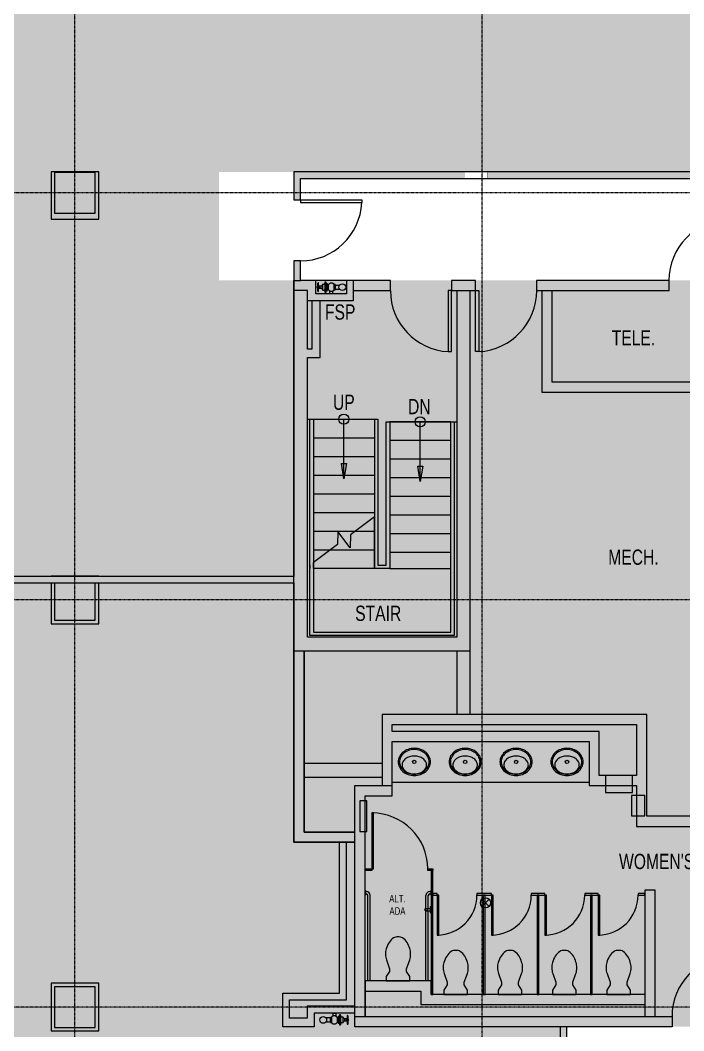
# Model space of a CAD drawing. Header units: inches. Extents: x -1424 to 1384, y 72 to 1893.
# Drawn here: x -388 to 3, y 754 to 1350 of the extents above; entities that cross this region are included whole.
import ezdxf

# ---------------------------------------------------------------- set-up
doc = ezdxf.new("R2010")
doc.units = ezdxf.units.IN
doc.header["$MEASUREMENT"] = 0
for name, pattern in [('Demolished', [0.1875, 0.125, -0.0625]), ('Demolished 3_128_', [0.046875, 0.023437, -0.023437]), ('Grid Line 1_4_', [0.4375, 0.25, -0.0625, 0.0625, -0.0625]), ('Hidden 1_16_', [0.09375, 0.0625, -0.03125])]:
    doc.linetypes.add(name, pattern=pattern)
for name, color, linetype, lineweight in [('820 1st St NE_04_Clean_dwg', 8, 'Continuous', 9), ('A-DETL-GENF', 92, 'Continuous', 9), ('A-DOOR', 31, 'Demolished', 9), ('A-WALL', 113, 'Continuous', 13), ('A-WALL-PATT', 111, 'Continuous', 13), ('I-WALL', 2, 'Continuous', 13), ('IRF-ANNO-TEXT', 7, 'Continuous', 9), ('IRF-COLUMN', 7, 'Continuous', 9), ('IRF-COLUMN-HATCH', 7, 'Continuous', 9), ('IRF-DOOR', 7, 'Continuous', 9), ('IRF-ENG-PLUMBING-FIXTURE', 7, 'Continuous', 9), ('IRF-MILLWORK', 7, 'Continuous', 9), ('IRF-STAIR-RAMP', 7, 'Continuous', 9), ('IRF-WALL-FULL-HT', 7, 'Continuous', 9), ('IRF-WALL-FULL-HT-HATCH', 7, 'Continuous', 9), ('IRF-WALL-PART-HT', 7, 'Continuous', 9), ('S-GRID', 1, 'Continuous', 9)]:
    doc.layers.add(name, color=color, linetype=linetype, lineweight=lineweight)
doc.styles.add('Swis721 LtCn BT', font='swisscl.ttf', dxfattribs={"height": 9})
doc.styles.add('Swis721 LtCn BT_1', font='swisscl.ttf', dxfattribs={"height": 4.5})

# ---------------------------------------------------------------- blocks, each defined once
blk = doc.blocks.new('Single-Flush - 36_ x 96_-2566536-New Construction - Demolition Plan')
at = {"layer": 'A-DOOR', "color": 250, "linetype": 'Continuous', "lineweight": 20}
for p, q in [((16.25, -2), (16.25, -38.02)), ((18, -2), (16.25, -2)), ((18, -2), (18, -38.02)), ((18, -38.02), (16.25, -38.02))]:
    blk.add_line(p, q, dxfattribs=at)
at = {"layer": 'A-DOOR', "linetype": 'Continuous'}
blk.add_arc((18, -2), 36.07, 180, 267.21884, dxfattribs=at)
blk = doc.blocks.new('820 1st St NE_04_Clean_dwg_fire department standpipe - 1-2510718-New Construction - Demolition Plan')
at = {"layer": 'IRF-ENG-PLUMBING-FIXTURE'}
for p, q in [((-14.61, 2.25), (-14.61, -2.25)), ((-13.61, 0.25), (-14.11, 0.25)), ((-13.61, 0.3), (-13.61, -0.3)), ((-12.55, -0.77), (-12.55, 0.77)), ((-12.55, -0.3), (-12.55, 0.3)), ((-11.74, 1.44), (-11.74, -1.44)), ((-11.49, 1.69), (-10.75, 1.69)), ((-10.33, 2.69), (-10.33, -2.69)), ((-8.15, -1.62), (-8.15, 1.62)), ((-4.18, 1.25), (-1.56, 1.25)), ((-13.61, -0.25), (-14.11, -0.25)), ((-11.49, -1.69), (-10.75, -1.69)), ((-4.18, -1.25), (-1.56, -1.25))]:
    blk.add_line(p, q, dxfattribs=at)
at = {"layer": 'IRF-ENG-PLUMBING-FIXTURE', "flags": 128}
for points in [[(-14.61, 0.37), (-14.68, 0.37), (-14.68, 0.31), (-14.8, 0.25), (-14.8, 0.19)], [(-14.36, -2.5), (-14.11, -2.5), (-14.11, 2.5), (-14.36, 2.5)], [(-10.08, -2.94), (-9.49, -2.94), (-9.49, 2.94), (-10.08, 2.94)], [(-14.8, -0.19), (-14.8, -0.25), (-14.68, -0.31), (-14.68, -0.37), (-14.61, -0.37)], [(-5.76, -2.45), (-5.76, -4), (-7.47, -4), (-7.47, -2.22)]]:
    blk.add_lwpolyline(points, dxfattribs=at)
for points in [[(-13.61, 0.59), (-13.61, -0.59), (-12.55, -0.59), (-12.55, 0.59)], [(-8.82, -1.96), (-8.82, 1.96), (-9.49, 1.96), (-9.49, -1.96)], [(-8.01, 1.75), (-7.89, 1.87), (-7.77, 1.98), (-7.66, 2.07), (-7.56, 2.15), (-7.46, 2.23), (-7.37, 2.29), (-7.28, 2.35), (-7.2, 2.4), (-7.11, 2.44), (-7.03, 2.47), (-6.95, 2.5), (-6.88, 2.52), (-6.8, 2.54), (-6.73, 2.55), (-6.65, 2.56), (-6.58, 2.57), (-6.5, 2.57), (-6.43, 2.57), (-6.36, 2.57), (-6.29, 2.57), (-6.22, 2.56), (-6.15, 2.55), (-6.08, 2.54), (-6.02, 2.53), (-5.95, 2.51), (-5.89, 2.49), (-5.83, 2.47), (-5.78, 2.45), (-5.72, 2.43), (-5.67, 2.41), (-5.62, 2.39), (-5.57, 2.36), (-5.53, 2.34), (-5.48, 2.31), (-5.44, 2.28), (-5.4, 2.24), (-5.36, 2.21), (-5.33, 2.17), (-5.29, 2.13), (-5.25, 2.08), (-5.22, 2.03), (-5.19, 1.97), (-5.15, 1.9), (-5.12, 1.82), (-5.09, 1.73), (-5.07, 1.62), (-5.04, 1.5), (-5.04, 1.25), (-5.04, -1.25), (-5.04, -1.5), (-4.18, -1.5), (-4.18, -1.25), (-4.18, 1.25), (-4.18, 1.5), (-5.04, 1.5), (-4.18, 1.5), (-4.18, -1.5), (-5.04, -1.5), (-5.07, -1.62), (-5.09, -1.73), (-5.12, -1.82), (-5.15, -1.9), (-5.19, -1.97), (-5.22, -2.03), (-5.25, -2.08), (-5.29, -2.13), (-5.33, -2.17), (-5.36, -2.21), (-5.4, -2.24), (-5.44, -2.28), (-5.48, -2.31), (-5.53, -2.34), (-5.57, -2.36), (-5.62, -2.39), (-5.67, -2.41), (-5.72, -2.43), (-5.78, -2.45), (-5.83, -2.47), (-5.89, -2.49), (-5.95, -2.51), (-6.02, -2.53), (-6.08, -2.54), (-6.15, -2.55), (-6.22, -2.56), (-6.29, -2.57), (-6.36, -2.57), (-6.43, -2.57), (-6.5, -2.57), (-6.58, -2.57), (-6.65, -2.56), (-6.73, -2.55), (-6.8, -2.54), (-6.88, -2.52), (-6.95, -2.5), (-7.03, -2.47), (-7.11, -2.44), (-7.2, -2.4), (-7.28, -2.35), (-7.37, -2.29), (-7.46, -2.23), (-7.56, -2.15), (-7.66, -2.07), (-7.77, -1.98), (-7.89, -1.87), (-8.01, -1.75), (-8.15, -1.62), (-8.82, -1.62), (-8.82, 1.62), (-8.15, 1.62)]]:
    blk.add_lwpolyline(points, close=True, dxfattribs=at)
at = {"layer": 'IRF-ENG-PLUMBING-FIXTURE'}
blk.add_circle((0, 0), 2, dxfattribs=at)
for centre, radius, start, end in [((-14.8, 0), 0.187, 90, 270), ((-14.36, 2.25), 0.25, 90, 180), ((-12.64, 1.71), 0.948, 275.77013, 343.25074), ((-11.52, 1.47), 0.216, 79.98439, 190.01561), ((-10.8, 2.15), 0.472, 276.27105, 2.77229), ((-10.09, 2.7), 0.234, 85.9639, 184.0361), ((-14.36, -2.25), 0.25, 180, 270), ((-12.64, -1.71), 0.948, 16.74926, 84.22987), ((-11.52, -1.47), 0.219, 171.20067, 278.79933), ((-10.76, -2.13), 0.441, 353.41142, 87.54523), ((-10.09, -2.7), 0.233, 175.69939, 274.3006)]:
    blk.add_arc(centre, radius, start, end, dxfattribs=at)
blk = doc.blocks.new('820 1st St NE_04_Clean_dwg_I_PLUMB_WC_FLUSH - WALL_P-2510719-New Construction - Demolition Plan')
at = {"layer": 'IRF-ENG-PLUMBING-FIXTURE', "flags": 128}
blk.add_lwpolyline([(13.32, 6.84), (8.19, 5.04), (6.59, 5.04), (3.5, 7), (1, 7), (1, -7), (3.5, -7), (6.59, -5.04), (8.19, -5.04), (13.32, -6.84)], dxfattribs=at)
at = {"layer": 'IRF-ENG-PLUMBING-FIXTURE'}
for centre, radius, start, end in [((16.72, -3.12), 10.52, 90, 108.83538), ((17.24, -0.62), 8.05, 71.16462, 93.77544), ((16.16, -6.53), 14.01, 57.64617, 74.75526), ((17.24, -3.98), 11.29, 36.06108, 55.36406), ((21.07, 0), 5.93, 0, 26.70119), ((21.07, 0), 5.93, 333.29881, 360), ((16.7, 5.91), 13.2, 284.96262, 301.78382), ((17.24, 3.98), 11.29, 304.63594, 323.93892), ((16.72, 3.12), 10.52, 251.16462, 270), ((16.72, 3.12), 10.52, 270, 288.83538)]:
    blk.add_arc(centre, radius, start, end, dxfattribs=at)
blk = doc.blocks.new('820 1st St NE_04_Clean_dwg__U267-2510723-New Construction - Demolition Plan')
blk.add_blockref('820 1st St NE_04_Clean_dwg_I_PLUMB_WC_FLUSH - WALL_P-2510719-New Construction - Demolition Plan', (0, 0))
blk = doc.blocks.new('820 1st St NE_04_Clean_dwg_GRAB BAR-2510724-New Construction - Demolition Plan')
at = {"layer": 'IRF-ENG-PLUMBING-FIXTURE'}
for p, q in [((0.66, -1.25), (0.66, 1.25)), ((2.94, 0.75), (0.66, 0.75)), ((2.94, -0.75), (0.66, -0.75))]:
    blk.add_line(p, q, dxfattribs=at)
at = {"layer": 'IRF-ENG-PLUMBING-FIXTURE', "flags": 128}
blk.add_lwpolyline([(0.16, 1.75), (0, 1.75), (0, -1.75), (0.16, -1.75)], dxfattribs=at)
at = {"layer": 'IRF-ENG-PLUMBING-FIXTURE'}
for radius in [0.75, 0.65]:
    blk.add_circle((2.94, 0), radius, dxfattribs=at)
for centre, start, end in [((0.16, 1.25), 360, 90), ((0.16, -1.25), 270, 360)]:
    blk.add_arc(centre, 0.5, start, end, dxfattribs=at)
blk = doc.blocks.new('820 1st St NE_04_Clean_dwg_I_PLUMB_LAV_COUNTER 4_P-2510726-New Construction - Demolition Plan')
at = {"layer": 'IRF-MILLWORK'}
blk.add_circle((8, 0), 1, dxfattribs=at)
for centre, radius, start, end in [((9.66, 0.55), 9.57, 139.89909, 160.77064), ((9.66, 0.55), 8.82, 139.89909, 160.77064), ((8.65, 1.41), 8.24, 116.19159, 139.89909), ((8.65, 1.41), 7.49, 116.19159, 139.89909), ((8, 2.73), 6.77, 90, 116.19159), ((8, 2.73), 6.02, 90, 116.19159), ((10.74, 1.76), 5.74, 119.75682, 144.0758), ((9.81, 3.39), 3.86, 90, 119.75682), ((8, 2.73), 6.77, 63.80841, 90), ((8, 2.73), 6.02, 63.80841, 90), ((9.81, 3.39), 3.86, 60.24318, 90), ((7.35, 1.41), 7.49, 40.10091, 63.80841), ((7.35, 1.41), 8.24, 40.10091, 63.80841), ((8.88, 1.76), 5.74, 35.9242, 60.24318), ((6.34, 0.55), 8.82, 19.22936, 40.10091), ((6.34, 0.55), 9.57, 19.22936, 40.10091), ((11.25, 0), 11.25, 160.77064, 180), ((11.25, 0), 11.25, 180, 199.22936), ((11.25, 0), 10.5, 160.77064, 180), ((11.25, 0), 10.5, 180, 199.22936), ((14.53, 0), 9.97, 163.29511, 180), ((14.53, 0), 9.97, 180, 196.70489), ((12.21, 0.7), 7.55, 144.0758, 163.29511), ((7.41, 0.7), 7.55, 16.70489, 35.9242), ((5.09, 0), 9.97, 360, 16.70489), ((4.75, 0), 10.5, 0, 19.22936), ((4.75, 0), 10.5, 340.77064, 0), ((4.75, 0), 11.25, 0, 19.22936), ((4.75, 0), 11.25, 340.77064, 360), ((9.66, -0.55), 9.57, 199.22936, 220.10091), ((9.66, -0.55), 8.82, 199.22936, 220.10091), ((12.21, -0.7), 7.55, 196.70489, 215.9242), ((10.74, -1.76), 5.74, 215.9242, 240.24318), ((8.88, -1.76), 5.74, 299.75682, 324.0758), ((6.34, -0.55), 8.82, 319.89909, 340.77064), ((7.41, -0.7), 7.55, 324.0758, 343.29511), ((6.34, -0.55), 9.57, 319.89909, 340.77064), ((5.09, 0), 9.97, 343.29511, 0), ((8.65, -1.41), 8.24, 220.10091, 243.80841), ((8.65, -1.41), 7.49, 220.10091, 243.80841), ((8, -2.73), 6.77, 243.80841, 270), ((8, -2.73), 6.02, 243.80841, 270), ((9.81, -3.39), 3.86, 240.24318, 270), ((8, -2.73), 6.02, 270, 296.19159), ((8, -2.73), 6.77, 270, 296.19159), ((9.81, -3.39), 3.86, 270, 299.75682), ((7.35, -1.41), 7.49, 296.19159, 319.89909), ((7.35, -1.41), 8.24, 296.19159, 319.89909)]:
    blk.add_arc(centre, radius, start, end, dxfattribs=at)
blk = doc.blocks.new('820 1st St NE_04_Clean_dwg-2391440-New Construction - Demolition Plan')
at = {"layer": 'IRF-COLUMN-HATCH'}
for points in [[(-367.59, 1236.07), (-343.59, 1236.07), (-343.59, 1260.07), (-367.59, 1260.07), (-367.59, 1249.58)], [(-357.59, 996.07), (-343.59, 996.07), (-343.59, 1018.19), (-367.59, 1018.19), (-367.59, 996.07)], [(-367.59, 756.07), (-343.59, 756.07), (-343.59, 780.07), (-367.59, 780.07)]]:
    blk.add_hatch(color=256, dxfattribs=at).paths.add_polyline_path(points, flags=0)
at = {"layer": 'IRF-STAIR-RAMP'}
for points in [[(-197.03, 1079.49), (-198.53, 1088.49), (-195.53, 1088.49)], [(-152.03, 1077.93), (-153.53, 1086.93), (-150.53, 1086.93)]]:
    blk.add_hatch(color=256, dxfattribs=at).paths.add_polyline_path(points, flags=0)
at = {"layer": 'IRF-WALL-FULL-HT-HATCH'}
h = blk.add_hatch(color=256, dxfattribs=at)
h.paths.add_polyline_path([(-343.59, 1232.49), (-341.59, 1232.49), (-341.59, 1260.49), (-369.59, 1260.49), (-369.59, 1232.49), (-367.59, 1232.49)], flags=0)
h.paths.add_polyline_path([(-367.59, 1236.07), (-367.59, 1260.07), (-343.59, 1260.07), (-343.59, 1236.07)], flags=0)
for points in [[(-191.53, 1184.49), (-191.53, 1196.49), (-195.53, 1196.49), (-195.53, 1188.49), (-213.53, 1188.49), (-213.53, 1196.49), (-226.53, 1196.49), (-226.53, 1190.49), (-218.53, 1190.49), (-218.53, 1184.49), (-195.53, 1184.49)], [(-169.53, 1190.49), (-169.53, 1196.49), (-191.53, 1196.49), (-191.53, 1190.49)], [(-122.53, 1190.49), (-119.43, 1190.49), (-119.43, 1196.49), (-133.53, 1196.49), (-133.53, 1190.49), (-130.53, 1190.49)], [(-5.33, 1190.49), (-5.33, 1196.49), (-83.43, 1196.49), (-83.43, 1190.49), (-19.86, 1190.49)], [(-130.53, 978.07), (-122.53, 978.07), (-122.53, 1190.49), (-130.53, 1190.49), (-130.53, 986.07), (-218.53, 986.07), (-218.53, 1150.99), (-211.03, 1150.99), (-211.03, 1184.49), (-216.03, 1184.49), (-216.03, 1155.99), (-218.53, 1155.99), (-218.53, 1190.49), (-226.53, 1190.49), (-226.53, 978.07), (-170.84, 978.07)], [(-74.33, 1130.49), (-74.33, 1190.49), (-80.33, 1190.49), (-80.33, 1130.49)], [(66.67, 1130.49), (66.67, 1136.49), (-74.33, 1136.49), (-74.33, 1130.49), (54.67, 1130.49)], [(-199.53, 865.24), (-190.59, 865.24), (-190.59, 871.24), (-220.53, 871.24), (-220.53, 978.07), (-226.53, 978.07), (-226.53, 865.24), (-212.95, 865.24)], [(-122.53, 940.6), (-122.53, 978.07), (-130.53, 978.07), (-130.53, 940.6)], [(-150.98, 934.6), (-24.53, 934.6), (-24.53, 940.6), (-174.53, 940.6), (-174.53, 934.6), (-168.53, 934.6)], [(-18.53, 880.6), (-18.53, 940.6), (-24.53, 940.6), (-24.53, 880.6), (-19.59, 880.6)], [(-168.53, 898.6), (-168.53, 934.6), (-174.53, 934.6), (-174.53, 898.6)], [(-122.53, 924.6), (-52.53, 924.6), (-52.53, 930.6), (-168.53, 930.6), (-168.53, 924.6), (-130.53, 924.6)], [(-46.53, 904.6), (-46.53, 930.6), (-52.53, 930.6), (-52.53, 904.6)], [(-220.53, 903.6), (-174.53, 903.6), (-174.53, 911.6), (-220.53, 911.6)], [(-46.53, 898.6), (-24.53, 898.6), (-24.53, 904.6), (-52.53, 904.6), (-52.53, 898.6)], [(-190.59, 762.49), (-184.59, 762.49), (-184.59, 892.6), (-168.53, 892.6), (-168.53, 898.6), (-190.59, 898.6), (-190.59, 764.49)], [(63.67, 874.6), (71.67, 874.6), (71.67, 876.07), (74.67, 876.07), (74.67, 880.6), (-24.53, 880.6), (-24.53, 874.6), (-4.9, 874.6)], [(-214.59, 756.49), (-214.59, 764.49), (-190.59, 764.49), (-190.59, 768.49), (-218.59, 768.49), (-218.59, 761.49), (-229.03, 761.49), (-229.03, 772.24), (-195.53, 772.24), (-195.53, 865.24), (-199.53, 865.24), (-199.53, 776.24), (-233.03, 776.24), (-233.03, 756.49), (-218.53, 756.49)], [(-13.59, 762.49), (-13.59, 837.07), (-19.59, 837.07), (-19.59, 762.49)], [(-151.53, 777.49), (-145.59, 777.49), (-145.59, 783.49), (-184.59, 783.49), (-184.59, 777.49), (-151.59, 777.49)], [(-151.59, 769.49), (-151.53, 769.49), (-151.53, 775.49), (-145.59, 775.49), (-145.59, 777.49), (-151.59, 777.49)], [(-24.53, 769.49), (-19.59, 769.49), (-19.59, 775.49), (-151.53, 775.49), (-151.53, 769.49), (-62.47, 769.49)], [(-122.53, 756.49), (-3.53, 756.49), (-3.53, 762.49), (-190.59, 762.49), (-190.59, 756.49), (-130.53, 756.49)]]:
    blk.add_hatch(color=256, dxfattribs=at).paths.add_polyline_path(points, flags=0)
h = blk.add_hatch(color=256, dxfattribs=at)
h.paths.add_polyline_path([(-357.59, 994.07), (-341.59, 994.07), (-341.59, 1018.19), (-343.59, 1018.19), (-343.59, 996.07), (-367.59, 996.07), (-367.59, 1018.19), (-369.59, 1018.19), (-369.59, 994.07), (-367.59, 994.07)], flags=0)
h.paths.add_polyline_path([(-369.46, 1021.94), (-341.59, 1021.94), (-341.59, 1022.07), (-369.59, 1022.07), (-369.59, 1021.94)], flags=0)
h = blk.add_hatch(color=256, dxfattribs=at)
h.paths.add_polyline_path([(-367.59, 754.07), (-341.59, 754.07), (-341.59, 782.07), (-369.59, 782.07), (-369.59, 754.07)], flags=0)
h.paths.add_polyline_path([(-343.59, 756.07), (-367.59, 756.07), (-367.59, 780.07), (-343.59, 780.07), (-343.59, 756.49)], flags=0)
at = {"layer": 'IRF-COLUMN'}
blk.add_line((-367.59, 1018.19), (-367.59, 996.07), dxfattribs=at)
at = {"layer": 'IRF-COLUMN', "flags": 128}
for points in [[(-367.59, 1236.07), (-343.59, 1236.07), (-343.59, 1260.07), (-367.59, 1260.07)], [(-367.59, 756.07), (-343.59, 756.07), (-343.59, 780.07), (-367.59, 780.07)]]:
    blk.add_lwpolyline(points, close=True, dxfattribs=at)
blk.add_lwpolyline([(-367.59, 996.07), (-343.59, 996.07), (-343.59, 1018.19)], dxfattribs=at)
at = {"layer": 'IRF-DOOR', "flags": 128}
for points in [[(-135.53, 1190.49), (-135.53, 1154.48), (-133.53, 1154.48), (-133.53, 1190.49)], [(-117.43, 1190.49), (-117.43, 1154.48), (-119.43, 1154.48), (-119.43, 1190.49)]]:
    blk.add_lwpolyline(points, close=True, dxfattribs=at)
at = {"layer": 'IRF-DOOR'}
for centre, start, end in [((30.67, 1196.49), 93.17885, 180), ((-133.53, 1190.49), 180, 266.82115), ((-119.43, 1190.49), 273.17885, 0), ((32.47, 762.49), 93.17885, 180)]:
    blk.add_arc(centre, 36.07, start, end, dxfattribs=at)
at = {"layer": 'IRF-ENG-PLUMBING-FIXTURE'}
for p, q in [((-183.84, 836.18), (-184.34, 836.18)), ((-183.84, 834.8), (-184.34, 834.8)), ((-146.34, 836.18), (-145.84, 836.18)), ((-146.34, 834.8), (-145.84, 834.8)), ((-182.84, 783.74), (-182.84, 833.8)), ((-181.46, 783.74), (-181.46, 833.8)), ((-148.71, 826.22), (-148.71, 833.8)), ((-147.34, 826.24), (-147.34, 833.8)), ((-111.47, 831.61), (-115.71, 827.37)), ((-111.47, 827.37), (-115.71, 831.61)), ((-148.71, 783.74), (-148.71, 824.77)), ((-147.34, 783.74), (-147.34, 824.74))]:
    blk.add_line(p, q, dxfattribs=at)
at = {"layer": 'IRF-ENG-PLUMBING-FIXTURE', "flags": 128}
for points in [[(-26.84, 904.6), (-42.84, 904.6), (-42.84, 894.6), (-26.84, 894.6)], [(-187.59, 889.6), (-187.59, 871.6), (-183.59, 871.6), (-183.59, 889.6)], [(-27.59, 892.7), (-27.59, 880.7), (-19.59, 880.7), (-19.59, 892.7)], [(-180.59, 849.49), (-179.59, 849.49), (-179.59, 882.49), (-180.59, 882.49)], [(-184.59, 849.49), (-180.59, 849.49), (-180.59, 848.49), (-184.59, 848.49)], [(-144.59, 848.49), (-145.59, 848.49), (-145.59, 775.49), (-144.59, 775.49), (-144.59, 848.49), (-147.59, 848.49), (-147.59, 849.49), (-144.59, 849.49)], [(-184.59, 836.93), (-184.34, 836.93), (-184.34, 834.05), (-184.59, 834.05)], [(-145.59, 836.93), (-145.84, 836.93), (-145.84, 834.05), (-145.59, 834.05)], [(-142.09, 834.99), (-144.59, 834.99), (-144.59, 833.99), (-142.09, 833.99)], [(-118.59, 833.99), (-110.09, 833.99), (-110.09, 834.99), (-118.59, 834.99)], [(-78.59, 834.99), (-86.59, 834.99), (-86.59, 833.99), (-78.59, 833.99)], [(-47.09, 834.99), (-55.09, 834.99), (-55.09, 833.99), (-47.09, 833.99)], [(-19.59, 834.99), (-23.59, 834.99), (-23.59, 833.99), (-19.59, 833.99)], [(-141.09, 810.49), (-141.09, 833.99), (-142.09, 833.99), (-142.09, 810.49)], [(-113.84, 833.99), (-114.84, 833.99), (-114.84, 775.49), (-113.84, 775.49)], [(-109.09, 810.49), (-109.09, 833.99), (-110.09, 833.99), (-110.09, 810.49)], [(-82.09, 833.99), (-83.09, 833.99), (-83.09, 775.49), (-82.09, 775.49)], [(-77.59, 810.49), (-77.59, 833.99), (-78.59, 833.99), (-78.59, 810.49)], [(-50.59, 833.99), (-51.59, 833.99), (-51.59, 775.49), (-50.59, 775.49)], [(-46.09, 810.49), (-46.09, 833.99), (-47.09, 833.99), (-47.09, 810.49)], [(-183.59, 783.74), (-180.71, 783.74), (-180.71, 783.49), (-183.59, 783.49)], [(-149.46, 783.74), (-146.59, 783.74), (-146.59, 783.49), (-149.46, 783.49)]]:
    blk.add_lwpolyline(points, close=True, dxfattribs=at)
blk.add_lwpolyline([(-137.93, 787.81), (-136.13, 782.68), (-136.13, 781.08), (-138.09, 777.99), (-138.09, 775.49), (-124.09, 775.49), (-124.09, 777.99), (-126.05, 781.08), (-126.05, 782.68), (-124.25, 787.81)], dxfattribs=at)
at = {"layer": 'IRF-ENG-PLUMBING-FIXTURE'}
blk.add_circle((-113.59, 829.49), 3, dxfattribs=at)
for centre, radius, start, end in [((-180.59, 849.49), 33, 360, 90), ((-183.84, 833.8), 2.38, 0, 90), ((-183.84, 833.8), 1, 0, 90), ((-146.34, 833.8), 2.38, 90, 180), ((-146.34, 833.8), 1, 90, 180), ((-142.09, 833.99), 23.5, 270, 360), ((-110.09, 833.99), 23.5, 270, 0), ((-78.59, 833.99), 23.5, 270, 0), ((-47.09, 833.99), 23.5, 270, 0), ((-127.11, 791.73), 11.29, 126.06108, 145.36406), ((-131.09, 795.56), 5.93, 90, 116.70119), ((-131.09, 795.56), 5.93, 63.29881, 90), ((-135.07, 791.73), 11.29, 34.63594, 53.93892), ((-130.46, 791.74), 8.05, 161.16462, 183.77544), ((-124.56, 790.65), 14.01, 147.64617, 164.75526), ((-137, 791.2), 13.2, 14.96262, 31.78382), ((-134.2, 791.21), 10.52, 0, 18.83538), ((-127.97, 791.21), 10.52, 180, 198.83538), ((-134.2, 791.21), 10.52, 341.16462, 360)]:
    blk.add_arc(centre, radius, start, end, dxfattribs=at)
at = {"layer": 'IRF-MILLWORK'}
blk.add_line((-168.53, 900.6), (-52.53, 900.6), dxfattribs=at)
at = {"layer": 'IRF-STAIR-RAMP'}
for p, q in [((-197.03, 1079.49), (-197.03, 1114.62)), ((-179.03, 1114.62), (-179.03, 1026.62)), ((-152.03, 1077.93), (-152.03, 1113.07)), ((-215.03, 1103.62), (-179.03, 1103.62)), ((-134.03, 1102.07), (-170.03, 1102.07)), ((-215.03, 1092.62), (-179.03, 1092.62)), ((-134.03, 1091.07), (-170.03, 1091.07)), ((-197.03, 1079.49), (-198.53, 1088.49)), ((-198.53, 1088.49), (-195.53, 1088.49)), ((-195.53, 1088.49), (-197.03, 1079.49)), ((-152.03, 1077.93), (-153.53, 1086.93)), ((-153.53, 1086.93), (-150.53, 1086.93)), ((-150.53, 1086.93), (-152.03, 1077.93)), ((-215.03, 1081.62), (-179.03, 1081.62)), ((-134.03, 1080.07), (-170.03, 1080.07)), ((-215.03, 1070.62), (-179.03, 1070.62)), ((-134.03, 1069.07), (-170.03, 1069.07)), ((-215.03, 1059.62), (-179.03, 1059.62)), ((-134.03, 1058.07), (-170.03, 1058.07)), ((-134.03, 1047.07), (-170.03, 1047.07)), ((-134.03, 1036.07), (-170.03, 1036.07)), ((-217.03, 1028.62), (-217.03, 1026.62))]:
    blk.add_line(p, q, dxfattribs=at)
at = {"layer": 'IRF-STAIR-RAMP', "flags": 128}
for points in [[(-218.53, 1114.62), (-177.03, 1114.62), (-177.03, 1028.62), (-172.03, 1028.62), (-172.03, 1113.07), (-170.03, 1113.07), (-170.03, 1026.62), (-134.03, 1026.62), (-134.03, 1113.07), (-132.03, 1113.07), (-132.03, 1026.62), (-132.03, 987.07), (-217.03, 987.07), (-217.03, 1114.62)], [(-215.03, 1114.62), (-215.03, 989.07), (-134.03, 989.07), (-134.03, 1026.62), (-134.03, 1113.07), (-170.03, 1113.07), (-130.53, 1113.07)], [(-170.03, 1113.07), (-170.03, 1026.62), (-179.03, 1026.62), (-215.03, 1026.62), (-215.03, 989.07), (-134.03, 989.07), (-134.03, 1026.62)], [(-170.03, 1026.62), (-179.03, 1026.62), (-179.03, 1057.12), (-193.19, 1046.5), (-193.43, 1038.82), (-200.63, 1048.42), (-200.87, 1040.74), (-215.03, 1030.12), (-215.03, 1026.62), (-215.03, 1030.12)], [(-215.03, 1048.62), (-190.37, 1048.62), (-179.03, 1048.62)], [(-215.03, 1037.62), (-205.03, 1037.62), (-179.03, 1037.62)]]:
    blk.add_lwpolyline(points, dxfattribs=at)
at = {"layer": 'IRF-STAIR-RAMP'}
for centre in [(-197.03, 1114.62), (-152.03, 1113.07)]:
    blk.add_circle(centre, 3, dxfattribs=at)
at = {"layer": 'IRF-WALL-FULL-HT'}
for p, q in [((-226.53, 1196.49), (-226.53, 1021.94)), ((-226.53, 1021.94), (-226.53, 1196.49)), ((-122.53, 940.6), (-122.53, 1190.49)), ((-341.59, 1021.94), (-341.59, 1022.07)), ((-226.53, 978.07), (-122.53, 978.07)), ((-130.53, 978.07), (-130.53, 940.6)), ((-174.53, 911.6), (-220.53, 911.6)), ((-220.53, 903.6), (-174.53, 903.6))]:
    blk.add_line(p, q, dxfattribs=at)
at = {"layer": 'IRF-WALL-FULL-HT', "flags": 128}
for points in [[(-341.59, 1260.49), (-369.59, 1260.49), (-369.59, 1232.49), (-341.59, 1232.49)], [(-119.43, 1196.49), (-133.53, 1196.49), (-133.53, 1190.49), (-122.53, 1190.49), (-119.43, 1190.49)], [(-5.33, 1196.49), (-83.43, 1196.49), (-83.43, 1190.49), (-5.33, 1190.49)], [(-226.53, 1018.19), (-226.53, 865.24)], [(-220.53, 978.07), (-220.53, 871.24), (-190.59, 871.24), (-220.53, 871.24)], [(-168.53, 930.6), (-168.53, 934.6), (-24.53, 934.6), (-24.53, 904.6), (-46.53, 904.6), (-46.53, 930.6)], [(-190.59, 865.24), (-226.53, 865.24)], [(-341.59, 782.07), (-369.59, 782.07), (-369.59, 754.07), (-341.59, 754.07)]]:
    blk.add_lwpolyline(points, close=True, dxfattribs=at)
for points in [[(-191.53, 1190.49), (-169.53, 1190.49), (-169.53, 1196.49), (-195.53, 1196.49), (-195.53, 1188.49), (-213.53, 1188.49), (-213.53, 1196.49), (-222.53, 1196.49)], [(-191.53, 1196.49), (-191.53, 1184.49), (-218.53, 1184.49)], [(-216.03, 1184.49), (-216.03, 1155.99), (-218.53, 1155.99), (-218.53, 1190.49), (-226.53, 1190.49)], [(-130.53, 1190.49), (-130.53, 986.07), (-218.53, 986.07), (-218.53, 1150.99), (-211.03, 1150.99), (-211.03, 1184.49)], [(-80.33, 1190.49), (-80.33, 1130.49), (66.67, 1130.49), (66.67, 880.6), (-18.53, 880.6), (-18.53, 940.6), (-122.53, 940.6), (-174.53, 940.6), (-174.53, 898.6)], [(48.67, 1190.49), (48.67, 1136.49), (-74.33, 1136.49), (-74.33, 1190.49)], [(-341.59, 1022.07), (-369.59, 1022.07), (-369.59, 1021.94)], [(-369.59, 1018.19), (-369.59, 994.07), (-341.59, 994.07), (-341.59, 1018.19)], [(-19.59, 775.49), (-145.59, 775.49), (-145.59, 783.49), (-184.59, 783.49), (-184.59, 762.49), (-184.59, 783.49), (-184.59, 892.6), (-168.53, 892.6), (-168.53, 924.6), (-52.53, 924.6), (-52.53, 898.6), (-24.53, 898.6), (-24.53, 874.6), (63.67, 874.6), (63.67, 780.49), (35.47, 780.49), (35.47, 762.49)], [(-69.59, 756.49), (-190.59, 756.49), (-190.59, 898.6), (-168.53, 898.6)], [(-190.59, 764.49), (-214.59, 764.49), (-214.59, 756.49), (-233.03, 756.49), (-233.03, 776.24), (-199.53, 776.24), (-199.53, 865.24)], [(-190.59, 768.49), (-218.59, 768.49), (-218.59, 761.49), (-229.03, 761.49), (-229.03, 772.24), (-195.53, 772.24), (-195.53, 865.24)], [(-13.59, 762.49), (-13.59, 837.07), (-19.59, 837.07), (-19.59, 762.49)], [(-184.59, 777.49), (-151.59, 777.49), (-151.59, 769.49), (-19.59, 769.49)], [(-190.59, 756.49), (-190.59, 762.49), (-18.53, 762.49), (-3.53, 762.49), (-3.53, 756.49), (-65.59, 756.49)]]:
    blk.add_lwpolyline(points, dxfattribs=at)
at = {"layer": 'IRF-WALL-PART-HT'}
blk.add_line((-195.53, 1196.49), (-213.53, 1196.49), dxfattribs=at)
blk.add_blockref('820 1st St NE_04_Clean_dwg_fire department standpipe - 1-2510718-New Construction - Demolition Plan', (-197.92, 1192.49))
for name, p, rotation in [('820 1st St NE_04_Clean_dwg_I_PLUMB_LAV_COUNTER 4_P-2510726-New Construction - Demolition Plan', (-155.53, 920.6), 270), ('820 1st St NE_04_Clean_dwg_I_PLUMB_LAV_COUNTER 4_P-2510726-New Construction - Demolition Plan', (-125.53, 920.6), 270), ('820 1st St NE_04_Clean_dwg_I_PLUMB_LAV_COUNTER 4_P-2510726-New Construction - Demolition Plan', (-95.53, 920.6), 270), ('820 1st St NE_04_Clean_dwg_I_PLUMB_LAV_COUNTER 4_P-2510726-New Construction - Demolition Plan', (-65.53, 920.6), 270), ('820 1st St NE_04_Clean_dwg_GRAB BAR-2510724-New Construction - Demolition Plan', (-145.59, 825.49), 180), ('820 1st St NE_04_Clean_dwg__U267-2510723-New Construction - Demolition Plan', (-165.09, 782.49), 89.99999999999999), ('820 1st St NE_04_Clean_dwg__U267-2510723-New Construction - Demolition Plan', (-99.09, 774.49), 89.99999999999999), ('820 1st St NE_04_Clean_dwg__U267-2510723-New Construction - Demolition Plan', (-67.09, 774.49), 89.99999999999999), ('820 1st St NE_04_Clean_dwg__U267-2510723-New Construction - Demolition Plan', (-35.09, 774.49), 89.99999999999999), ('820 1st St NE_04_Clean_dwg_fire department standpipe - 1-2510718-New Construction - Demolition Plan', (-209.2, 760.49), 180)]:
    blk.add_blockref(name, p, dxfattribs=dict(rotation=rotation))
at = {"layer": 'IRF-ANNO-TEXT', "char_height": 9, "attachment_point": 2, "line_spacing_factor": 0.970126, "style": 'Swis721 LtCn BT'}
for s, insert, width in [('TELE.', (-26.35, 1167.13), 28.9329), ('MECH.', (-26.35, 1037.79), 36.3037), ('STAIR', (-176.8, 1004.71), 31.2432), ("WOMEN'S RM", (-4.25, 858.4), 73.9275)]:
    blk.add_mtext(s, dxfattribs=dict(at, insert=insert, width=width))
at = {"layer": 'IRF-ENG-PLUMBING-FIXTURE', "attachment_point": 2, "line_spacing_factor": 0.970126}
for s, insert, char_height, width, style in [('FSP', (-199.23, 1182.34), 9, 20.9021, 'Swis721 LtCn BT'), ('ALT.\\PADA', (-165.46, 834.21), 4.5, 11.5512, 'Swis721 LtCn BT_1')]:
    blk.add_mtext(s, dxfattribs=dict(at, insert=insert, char_height=char_height, width=width, style=style))
at = {"layer": 'IRF-STAIR-RAMP', "char_height": 9, "attachment_point": 1, "line_spacing_factor": 0.970126, "style": 'Swis721 LtCn BT'}
for s, insert, width in [('UP', (-203.46, 1129.15), 15.0715), ('DN', (-159.22, 1126.6), 16.0616)]:
    blk.add_mtext(s, dxfattribs=dict(at, insert=insert, width=width))

msp = doc.modelspace()

# ---------------------------------------------------------------- hatches: boundary and pattern name
at = {"layer": 'A-DETL-GENF'}
h = msp.add_hatch(color=9, dxfattribs=at)
h.paths.add_polyline_path([(-368.71, 111.26), (-368.71, 149.72), (-357.59, 149.72), (-357.59, 514.07), (-371.59, 514.07), (-371.59, 546.01), (-357.59, 546.01), (-357.59, 695.99), (-69.59, 695.99), (-69.59, 756.49), (-190.59, 756.49), (-190.59, 764.49), (-214.59, 764.49), (-214.59, 756.49), (-233.03, 756.49), (-233.03, 776.24), (-199.53, 776.24), (-199.53, 865.24), (-226.53, 865.24), (-226.53, 1018.19), (-341.59, 1018.19), (-341.59, 994.07), (-369.59, 994.07), (-369.59, 1018.19), (-581.59, 1018.19), (-581.59, 994.07), (-605.71, 994.07), (-605.71, 782.07), (-581.59, 782.07), (-581.59, 754.07), (-1062.84, 754.07), (-1062.84, 755.32), (-1094.59, 755.32), (-1094.59, 755.07), (-1099.31, 755.07), (-1099.31, 540.51), (-1072.11, 540.51), (-1056.38, 524.78), (-1082.59, 498.57), (-1084.63, 500.62), (-1084.63, 458.62), (-898.14, 272.12), (-861.14, 272.12), (-864.41, 275.4), (-835.7, 304.11), (-821.83, 290.23), (-821.83, 258.66), (-847.67, 258.66), (-847.54, 258.52), (-608.55, 258.52), (-608.55, 300.82), (-582.34, 300.82), (-582.34, 259.53), (-592.94, 248.93), (-455.27, 111.26), (-406.04, 111.26)], flags=0)
h.paths.add_polyline_path([(-592.94, 256), (-587.34, 261.6), (-587.34, 276.07), (-603.55, 276.07), (-603.55, 263.52), (-600.47, 263.52), (-595.07, 258.13)], flags=0)
h.paths.add_polyline_path([(-847.59, 265.64), (-847.59, 285.15), (-857.34, 275.4), (-848.41, 266.46)], flags=0)
h.paths.add_polyline_path([(-845.6, 286.82), (-825.48, 286.82), (-835.7, 297.04), (-845.92, 286.82)], flags=0)
h.paths.add_polyline_path([(-1082.59, 505.64), (-1072.17, 516.07), (-1093.01, 516.07), (-1084.36, 507.41)], flags=0)
h.paths.add_polyline_path([(-849.59, 514.07), (-849.59, 542.07), (-821.59, 542.07), (-821.59, 514.07), (-847.59, 514.07)], flags=0)
h.paths.add_polyline_path([(-577.59, 516.07), (-611.59, 516.07), (-611.59, 546.07), (-547.59, 546.07), (-547.59, 516.07), (-571.34, 516.07)], flags=0)
h.paths.add_polyline_path([(-1071.59, 516.64), (-1063.45, 524.78), (-1071.59, 532.92), (-1071.59, 522.05)], flags=0)
h.paths.add_polyline_path([(-574.59, 519.07), (-550.59, 519.07), (-550.59, 543.07), (-608.59, 543.07), (-608.59, 519.07), (-604.8, 519.07), (-604.8, 540.07), (-583.59, 540.07), (-583.59, 519.07)], flags=0)
h.paths.add_polyline_path([(-369.59, 754.07), (-369.59, 782.07), (-341.59, 782.07), (-341.59, 754.07), (-367.59, 754.07)], flags=0)
h.paths.add_polyline_path([(606.41, 755.49), (606.41, 760.49), (612.41, 760.49), (612.41, 947.23), (592.41, 947.23), (592.41, 971.23), (612.41, 971.23), (612.41, 1012.49), (422.41, 1012.49), (422.41, 816.07), (564.41, 816.07), (564.41, 760.49), (570.41, 760.49), (570.41, 755.49), (592.41, 755.49)], flags=0)
h.paths.add_polyline_path([(700.41, 755.49), (700.41, 764.49), (676.41, 764.49), (676.41, 755.49), (687.82, 755.49)], flags=0)
h.paths.add_polyline_path([(658.41, 755.49), (658.41, 763.49), (672.41, 763.49), (672.41, 768.49), (705.41, 768.49), (705.41, 965.49), (620.41, 965.49), (620.41, 763.49), (622.41, 763.49), (622.41, 755.49)], flags=0)
h.paths.add_polyline_path([(496.41, 755.49), (496.41, 760.49), (559.41, 760.49), (559.41, 811.07), (422.41, 811.07), (422.41, 760.49), (460.41, 760.49), (460.41, 755.49)], flags=0)
h.paths.add_polyline_path([(41.47, 756.49), (63.67, 756.49), (63.67, 774.49), (41.47, 774.49), (41.47, 762.49)], flags=0)
h.paths.add_polyline_path([(-3.53, 756.49), (32.47, 756.49), (32.47, 762.49), (35.47, 762.49), (35.47, 780.49), (63.67, 780.49), (63.67, 874.6), (-24.53, 874.6), (-24.53, 898.6), (-52.53, 898.6), (-52.53, 924.6), (-168.53, 924.6), (-168.53, 892.6), (-184.59, 892.6), (-184.59, 783.49), (-145.59, 783.49), (-145.59, 775.49), (-19.59, 775.49), (-19.59, 837.07), (-13.59, 837.07), (-13.59, 762.49), (-3.53, 762.49)], flags=0)
h.paths.add_polyline_path([(-1087.59, 757.57), (-1087.59, 778.92), (-1094.59, 778.92), (-1094.59, 757.57)], flags=0)
h.paths.add_polyline_path([(-821.59, 757.82), (-609.59, 757.82), (-609.59, 782.07), (-609.46, 782.07), (-609.46, 994.07), (-609.59, 994.07), (-609.59, 1022.07), (-581.59, 1022.07), (-581.59, 1021.94), (-369.59, 1021.94), (-369.59, 1022.07), (-341.59, 1022.07), (-341.59, 1021.94), (-226.53, 1021.94), (-226.53, 1196.49), (-270.66, 1196.49), (-270.66, 1260.37), (-226.53, 1260.37), (-226.53, 1260.49), (-125.59, 1260.49), (-125.59, 1260.37), (-112.66, 1260.37), (-112.66, 1260.49), (124.41, 1260.49), (124.41, 1474.07), (110.41, 1474.07), (110.41, 1502.07), (124.41, 1502.07), (124.41, 1715.07), (111.27, 1715.07), (111.27, 1747.07), (111.44, 1747.07), (111.44, 1752.07), (10.39, 1752.07), (10.39, 1746.07), (-1.61, 1746.07), (-1.61, 1752.07), (-103.44, 1752.07), (-103.47, 1724.32), (-115.99, 1711.8), (-116.43, 1712.16), (-118.34, 1714.15), (-140.28, 1736.09), (-202.52, 1673.86), (-196.86, 1668.2), (-205.35, 1659.72), (-211, 1665.38), (-280.3, 1596.08), (-274.64, 1590.42), (-283.13, 1581.94), (-288.78, 1587.59), (-348.18, 1528.2), (-344.65, 1524.66), (-354.54, 1514.76), (-336.53, 1496.75), (-336.53, 1473.07), (-373.56, 1473.07), (-373.56, 1507.07), (-386.59, 1507.07), (-386.59, 1511.57), (-478.59, 1511.57), (-478.59, 1504.07), (-490.59, 1504.07), (-490.59, 1511.57), (-582.59, 1511.57), (-582.59, 1507.07), (-582.73, 1507.07), (-582.73, 1475.07), (-608.73, 1475.07), (-608.73, 1507.07), (-608.68, 1507.07), (-608.68, 1511.57), (-709.63, 1511.57), (-709.63, 1504.07), (-721.63, 1504.07), (-721.63, 1511.57), (-821.95, 1511.57), (-821.95, 1482.07), (-851.38, 1482.07), (-863.41, 1494.1), (-931.29, 1426.22), (-925.46, 1420.38), (-933.95, 1411.9), (-939.78, 1417.73), (-1006.95, 1350.56), (-1001.12, 1344.72), (-1009.61, 1336.24), (-1015.44, 1342.07), (-1082.61, 1274.9), (-1079.08, 1271.36), (-1078.33, 1272.12), (-1065.59, 1259.38), (-1065.59, 1235.07), (-1099.31, 1235.07), (-1099.31, 1134.3), (-1091.59, 1134.3), (-1091.59, 1122.3), (-1099.31, 1122.3), (-1099.31, 1021.17), (-1062.09, 1021.17), (-1062.09, 995.07), (-1099.31, 995.07), (-1099.31, 781.17), (-1062.09, 781.17), (-1062.09, 757.82), (-849.59, 757.82), (-849.59, 782.07), (-821.59, 782.07), (-821.59, 780.07)], flags=0)
h.paths.add_polyline_path([(-218.59, 761.49), (-218.59, 768.49), (-190.59, 768.49), (-190.59, 865.24), (-195.53, 865.24), (-195.53, 772.24), (-229.03, 772.24), (-229.03, 761.49), (-220.53, 761.49)], flags=0)
h.paths.add_polyline_path([(-19.86, 762.49), (-19.59, 762.49), (-19.59, 769.49), (-151.59, 769.49), (-151.59, 777.49), (-184.59, 777.49), (-184.59, 762.49), (-24.53, 762.49)], flags=0)
h.paths.add_polyline_path([(163.41, 763.49), (163.41, 794.07), (171.41, 794.07), (171.41, 846.07), (163.41, 846.07), (163.41, 868.07), (71.67, 868.07), (71.67, 763.49), (74.67, 763.49)], flags=0)
h.paths.add_polyline_path([(323.88, 763.49), (414.41, 763.49), (414.41, 868.07), (323.41, 868.07), (323.41, 846.07), (315.41, 846.07), (315.41, 794.07), (323.41, 794.07), (323.41, 763.49)], flags=0)
h.paths.add_polyline_path([(-190.59, 871.24), (-190.59, 898.6), (-174.53, 898.6), (-174.53, 903.6), (-220.53, 903.6), (-220.53, 871.24), (-195.53, 871.24)], flags=0)
h.paths.add_polyline_path([(323.41, 876.07), (414.41, 876.07), (414.41, 971.99), (323.41, 971.99), (323.41, 947.36), (315.41, 947.36), (315.41, 895.36), (323.41, 895.36)], flags=0)
h.paths.add_polyline_path([(74.67, 876.07), (163.41, 876.07), (163.41, 895.36), (171.41, 895.36), (171.41, 947.36), (163.41, 947.36), (163.41, 974.07), (74.67, 974.07), (74.67, 880.6)], flags=0)
h.paths.add_polyline_path([(63.67, 880.6), (66.67, 880.6), (66.67, 1130.49), (-80.33, 1130.49), (-80.33, 1190.49), (-83.43, 1190.49), (-83.43, 1196.49), (-119.43, 1196.49), (-119.43, 1190.49), (-122.53, 1190.49), (-122.53, 940.6), (-18.53, 940.6), (-18.53, 880.6), (-1.61, 880.6)], flags=0)
h.paths.add_polyline_path([(-1091.59, 886.12), (-1099.08, 886.12), (-1099.08, 890.12), (-1091.59, 890.12)], flags=0)
h.paths.add_polyline_path([(-24.53, 904.6), (-24.53, 934.6), (-168.53, 934.6), (-168.53, 930.6), (-46.53, 930.6), (-46.53, 904.6)], flags=0)
h.paths.add_polyline_path([(-212.95, 911.6), (-174.53, 911.6), (-174.53, 940.6), (-130.53, 940.6), (-130.53, 978.07), (-220.53, 978.07), (-220.53, 911.6), (-218.53, 911.6)], flags=0)
h.paths.add_polyline_path([(707.41, 973.49), (707.41, 1051.49), (659.41, 1051.49), (659.41, 1012.49), (617.41, 1012.49), (617.41, 973.49), (677.19, 973.49)], flags=0)
h.paths.add_polyline_path([(366.31, 979.99), (414.41, 979.99), (414.41, 1080.07), (323.41, 1080.07), (323.41, 1055.36), (315.41, 1055.36), (315.41, 1003.36), (323.41, 1003.36), (323.41, 979.99)], flags=0)
h.paths.add_polyline_path([(74.67, 982.07), (163.41, 982.07), (163.41, 1003.36), (171.41, 1003.36), (171.41, 1055.36), (163.41, 1055.36), (163.41, 1080.07), (74.67, 1080.07), (74.67, 982.4)], flags=0)
h.paths.add_polyline_path([(-174.5, 986.07), (-130.53, 986.07), (-130.53, 1190.49), (-133.53, 1190.49), (-133.53, 1196.49), (-169.53, 1196.49), (-169.53, 1190.49), (-191.53, 1190.49), (-191.53, 1184.49), (-211.03, 1184.49), (-211.03, 1150.99), (-218.53, 1150.99), (-218.53, 986.07)], flags=0)
h.paths.add_polyline_path([(-849.59, 994.07), (-849.59, 1022.07), (-821.59, 1022.07), (-821.59, 994.07), (-847.59, 994.07)], flags=0)
h.paths.add_polyline_path([(-1091.59, 1000.07), (-1087.59, 1000.07), (-1087.59, 1018.92), (-1094.59, 1018.92), (-1094.59, 1000.07)], flags=0)
h.paths.add_polyline_path([(570.91, 1018.49), (653.41, 1018.49), (653.41, 1022.24), (590.66, 1022.24), (590.66, 1046.24), (570.91, 1046.24), (570.91, 1022.24), (442.91, 1022.24), (442.91, 1046.24), (422.41, 1046.24), (422.41, 1018.49), (565.91, 1018.49)], flags=0)
h.paths.add_polyline_path([(595.66, 1027.24), (653.41, 1027.24), (653.41, 1175.99), (530.91, 1175.99), (530.91, 1107.99), (464.41, 1107.99), (464.41, 1112.99), (485.41, 1112.99), (485.41, 1118.99), (490.41, 1118.99), (490.41, 1112.99), (525.91, 1112.99), (525.91, 1175.49), (490.41, 1175.49), (490.41, 1142.99), (485.41, 1142.99), (485.41, 1190.49), (481.41, 1190.49), (481.41, 1196.49), (445.41, 1196.49), (445.41, 1190.49), (422.41, 1190.49), (422.41, 1112.99), (428.41, 1112.99), (428.41, 1107.99), (422.41, 1107.99), (422.41, 1051.24), (447.91, 1051.24), (447.91, 1027.24), (565.91, 1027.24), (565.91, 1051.24), (595.66, 1051.24), (595.66, 1046.24)], flags=0)
h.paths.add_polyline_path([(707.41, 1057.49), (707.41, 1074.49), (659.41, 1074.49), (659.41, 1057.49), (701.74, 1057.49)], flags=0)
h.paths.add_polyline_path([(323.41, 1088.07), (414.41, 1088.07), (414.41, 1188.49), (323.41, 1188.49), (323.41, 1156.26), (315.41, 1156.26), (315.41, 1104.26), (323.41, 1104.26)], flags=0)
h.paths.add_polyline_path([(74.67, 1088.07), (163.41, 1088.07), (163.41, 1104.26), (171.41, 1104.26), (171.41, 1156.26), (163.41, 1156.26), (163.41, 1188.49), (74.67, 1188.49), (74.67, 1104.26)], flags=0)
h.paths.add_polyline_path([(-74.33, 1136.49), (48.67, 1136.49), (48.67, 1190.49), (30.67, 1190.49), (30.67, 1196.49), (-5.33, 1196.49), (-5.33, 1190.49), (-74.33, 1190.49)], flags=0)
h.paths.add_polyline_path([(54.67, 1136.49), (66.67, 1136.49), (66.67, 1190.49), (54.67, 1190.49), (54.67, 1188.49)], flags=0)
h.paths.add_polyline_path([(-216.03, 1155.99), (-216.03, 1184.49), (-218.53, 1184.49), (-218.53, 1155.99)], flags=0)
h.paths.add_polyline_path([(618.41, 1180.99), (653.41, 1180.99), (653.41, 1190.49), (524.41, 1190.49), (524.41, 1181.49), (525.91, 1181.49), (525.91, 1180.99), (614.41, 1180.99)], flags=0)
h.paths.add_polyline_path([(491.41, 1181.49), (518.41, 1181.49), (518.41, 1196.49), (491.41, 1196.49), (491.41, 1187.28)], flags=0)
h.paths.add_polyline_path([(664.97, 1182.49), (680.41, 1182.49), (680.41, 1196.49), (662.41, 1196.49), (662.41, 1192.49), (659.41, 1192.49), (659.41, 1182.49), (662.41, 1182.49)], flags=0)
h.paths.add_polyline_path([(-213.53, 1188.49), (-195.53, 1188.49), (-195.53, 1196.49), (-213.53, 1196.49), (-213.53, 1190.49)], flags=0)
h.paths.add_polyline_path([(-369.59, 1232.49), (-369.59, 1260.49), (-341.59, 1260.49), (-341.59, 1232.49), (-367.59, 1232.49)], flags=0)
h.paths.add_polyline_path([(-845.95, 1234.07), (-849.59, 1234.07), (-849.59, 1262.07), (-821.59, 1262.07), (-821.59, 1234.07), (-823.59, 1234.07)], flags=0)
h.paths.add_polyline_path([(-607.59, 1234.07), (-609.59, 1234.07), (-609.59, 1262.07), (-552.59, 1262.07), (-552.59, 1234.07), (-605.71, 1234.07)], flags=0)
h.paths.add_polyline_path([(-581.59, 1237.07), (-555.59, 1237.07), (-555.59, 1259.07), (-581.59, 1259.07), (-581.59, 1258.2)], flags=0)
h.paths.add_polyline_path([(-125.59, 1472.07), (-129.59, 1472.07), (-129.59, 1502.07), (-101.59, 1502.07), (-101.59, 1472.07), (-124.31, 1472.07)], flags=0)
h.paths.add_polyline_path([(-368.28, 1477.07), (-366.48, 1477.07), (-366.48, 1500.07), (-345.5, 1500.07), (-357.37, 1511.93), (-362.24, 1507.07), (-368.28, 1507.07), (-368.28, 1483.12)], flags=0)
h.paths.add_polyline_path([(-344.98, 1477.07), (-344.59, 1477.07), (-344.59, 1499.15), (-344.98, 1499.55), (-344.98, 1481.52)], flags=0)
h.paths.add_polyline_path([(-340.53, 1477.07), (-340.53, 1495.09), (-341.59, 1496.15), (-341.59, 1477.07)], flags=0)
h.paths.add_polyline_path([(-584.98, 1500.07), (-584.98, 1507.07), (-606.48, 1507.07), (-606.48, 1500.07)], flags=0)
h.paths.add_polyline_path([(-115.99, 1716.04), (-107.72, 1724.32), (-124.26, 1724.32)], flags=0)
h.paths.add_polyline_path([(-127.59, 1727.64), (-127.59, 1741.72), (-134.63, 1734.68), (-130.67, 1730.72)], flags=0)
h.paths.add_polyline_path([(113.52, 1740.07), (124.41, 1740.07), (124.41, 1747.07), (113.52, 1747.07)], flags=0)
at = {"layer": 'A-WALL-PATT'}
for points in [[(-125.59, 1256.49), (-125.59, 1260.49), (-226.53, 1260.49), (-226.53, 1256.49), (-212.95, 1256.49)], [(173.23, 1256.49), (188.59, 1256.49), (188.59, 1256.62), (186.9, 1256.62), (136.1, 1260.37), (188.59, 1260.37), (188.59, 1260.49), (-112.66, 1260.49), (-112.66, 1256.49), (-19.86, 1256.49)], [(-605.71, 1018.19), (-226.53, 1018.19), (-226.53, 1021.94), (-605.71, 1021.94)]]:
    msp.add_hatch(color=8, dxfattribs=at).paths.add_polyline_path(points, flags=0)
h = msp.add_hatch(color=8, dxfattribs=at)
h.paths.add_polyline_path([(-226.53, 1196.49), (-222.53, 1196.49), (-222.53, 1208.07), (-226.53, 1208.07)], flags=0)
h.paths.add_polyline_path([(-222.53, 1244.07), (-222.53, 1256.49), (-226.53, 1256.49), (-226.53, 1244.07)], flags=0)
h = msp.add_hatch(color=8, dxfattribs=at)
h.paths.add_polyline_path([(-69.59, 695.99), (-65.59, 695.99), (-65.59, 701.74), (-69.59, 701.74), (-69.59, 696.45)], flags=0)
h.paths.add_polyline_path([(-65.59, 737.74), (-65.59, 756.49), (-69.59, 756.49), (-69.59, 737.74)], flags=0)

# ---------------------------------------------------------------- linework, layer by layer
at = {"layer": 'A-WALL', "color": 250, "lineweight": 20}
for p, q in [((-226.53, 1260.49), (-226.53, 1244.07)), ((-125.59, 1260.49), (-226.53, 1260.49)), ((134.41, 1260.49), (-112.66, 1260.49)), ((-222.53, 1244.07), (-222.53, 1256.49)), ((-222.53, 1256.49), (-125.59, 1256.49)), ((-112.66, 1256.49), (614.41, 1256.49)), ((-226.53, 1244.07), (-222.53, 1244.07)), ((-226.53, 1208.07), (-226.53, 1196.49)), ((-222.53, 1208.07), (-226.53, 1208.07)), ((-222.53, 1196.49), (-222.53, 1208.07)), ((-226.53, 1196.49), (-222.53, 1196.49)), ((-69.59, 756.49), (-69.59, 737.74)), ((-65.59, 756.49), (-69.59, 756.49)), ((-65.59, 737.74), (-65.59, 756.49))]:
    msp.add_line(p, q, dxfattribs=at)
at = {"layer": 'A-WALL', "color": 7, "linetype": 'Demolished 3_128_', "lineweight": 9}
for p, q in [((-112.66, 1260.49), (-125.59, 1260.49)), ((-125.59, 1256.49), (-112.66, 1256.49))]:
    msp.add_line(p, q, dxfattribs=at)
at = {"layer": 'A-WALL', "color": 10}
for p, q in [((-112.66, 1260.49), (-125.59, 1260.49)), ((-125.59, 1256.49), (-112.66, 1256.49))]:
    msp.add_line(p, q, dxfattribs=at)
at = {"layer": 'A-WALL', "color": 250, "linetype": 'Hidden 1_16_', "lineweight": 20}
msp.add_line((-112.66, 1256.49), (-112.66, 1260.49), dxfattribs=at)
at = {"layer": 'I-WALL', "color": 250, "lineweight": 20}
for p, q in [((-226.53, 1021.94), (-609.46, 1021.94)), ((-226.53, 1018.19), (-226.53, 1021.94)), ((-605.71, 1018.19), (-226.53, 1018.19))]:
    msp.add_line(p, q, dxfattribs=at)
at = {"layer": 'S-GRID', "linetype": 'Grid Line 1_4_'}
for p, q in [((-355.59, 120.07), (-355.59, 1796.73)), ((-115.59, 120.07), (-115.59, 1796.73)), ((1336.41, 1248.07), (-1328.13, 1248.07)), ((1336.41, 1008.07), (-1328.13, 1008.07)), ((1336.41, 768.07), (-1328.13, 768.07))]:
    msp.add_line(p, q, dxfattribs=at)

# ---------------------------------------------------------------- block references
at = {"layer": '820 1st St NE_04_Clean_dwg', "color": 7}
msp.add_blockref('820 1st St NE_04_Clean_dwg-2391440-New Construction - Demolition Plan', (0, 0), dxfattribs=at)
at = {"layer": 'A-DOOR', "linetype": 'Continuous', "lineweight": 13, "rotation": 89.99999999999993}
msp.add_blockref('Single-Flush - 36_ x 96_-2566536-New Construction - Demolition Plan', (-224.53, 1226.07), dxfattribs=at)

doc.saveas('drawing.dxf')
